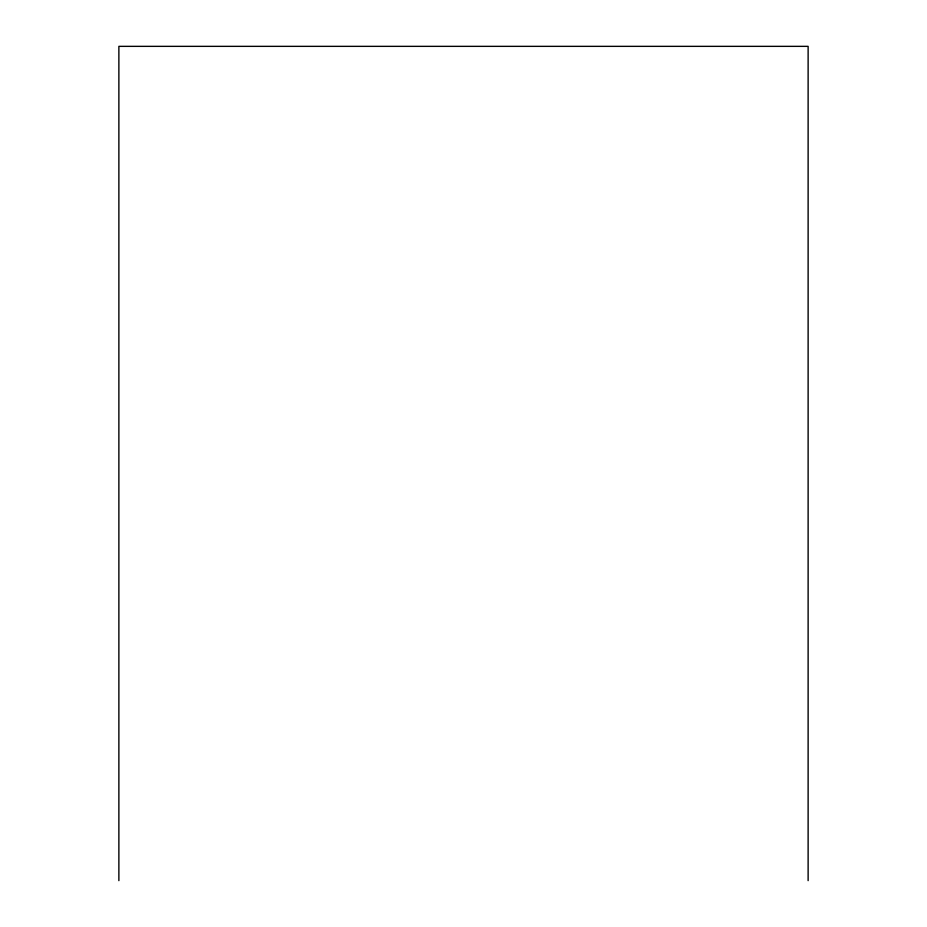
<?xml version="1.0" encoding="UTF-8"?>
<svg xmlns="http://www.w3.org/2000/svg" width="927" height="927" viewBox="0 0 927 927"><rect width="100%" height="100%" fill="white"/><g stroke="black" fill="none" stroke-linecap="round" stroke-linejoin="round"><path stroke-width="1.39" d="M808.124 880.65L808.124 46.35L118.876 46.35L118.876 880.65"/></g></svg>
